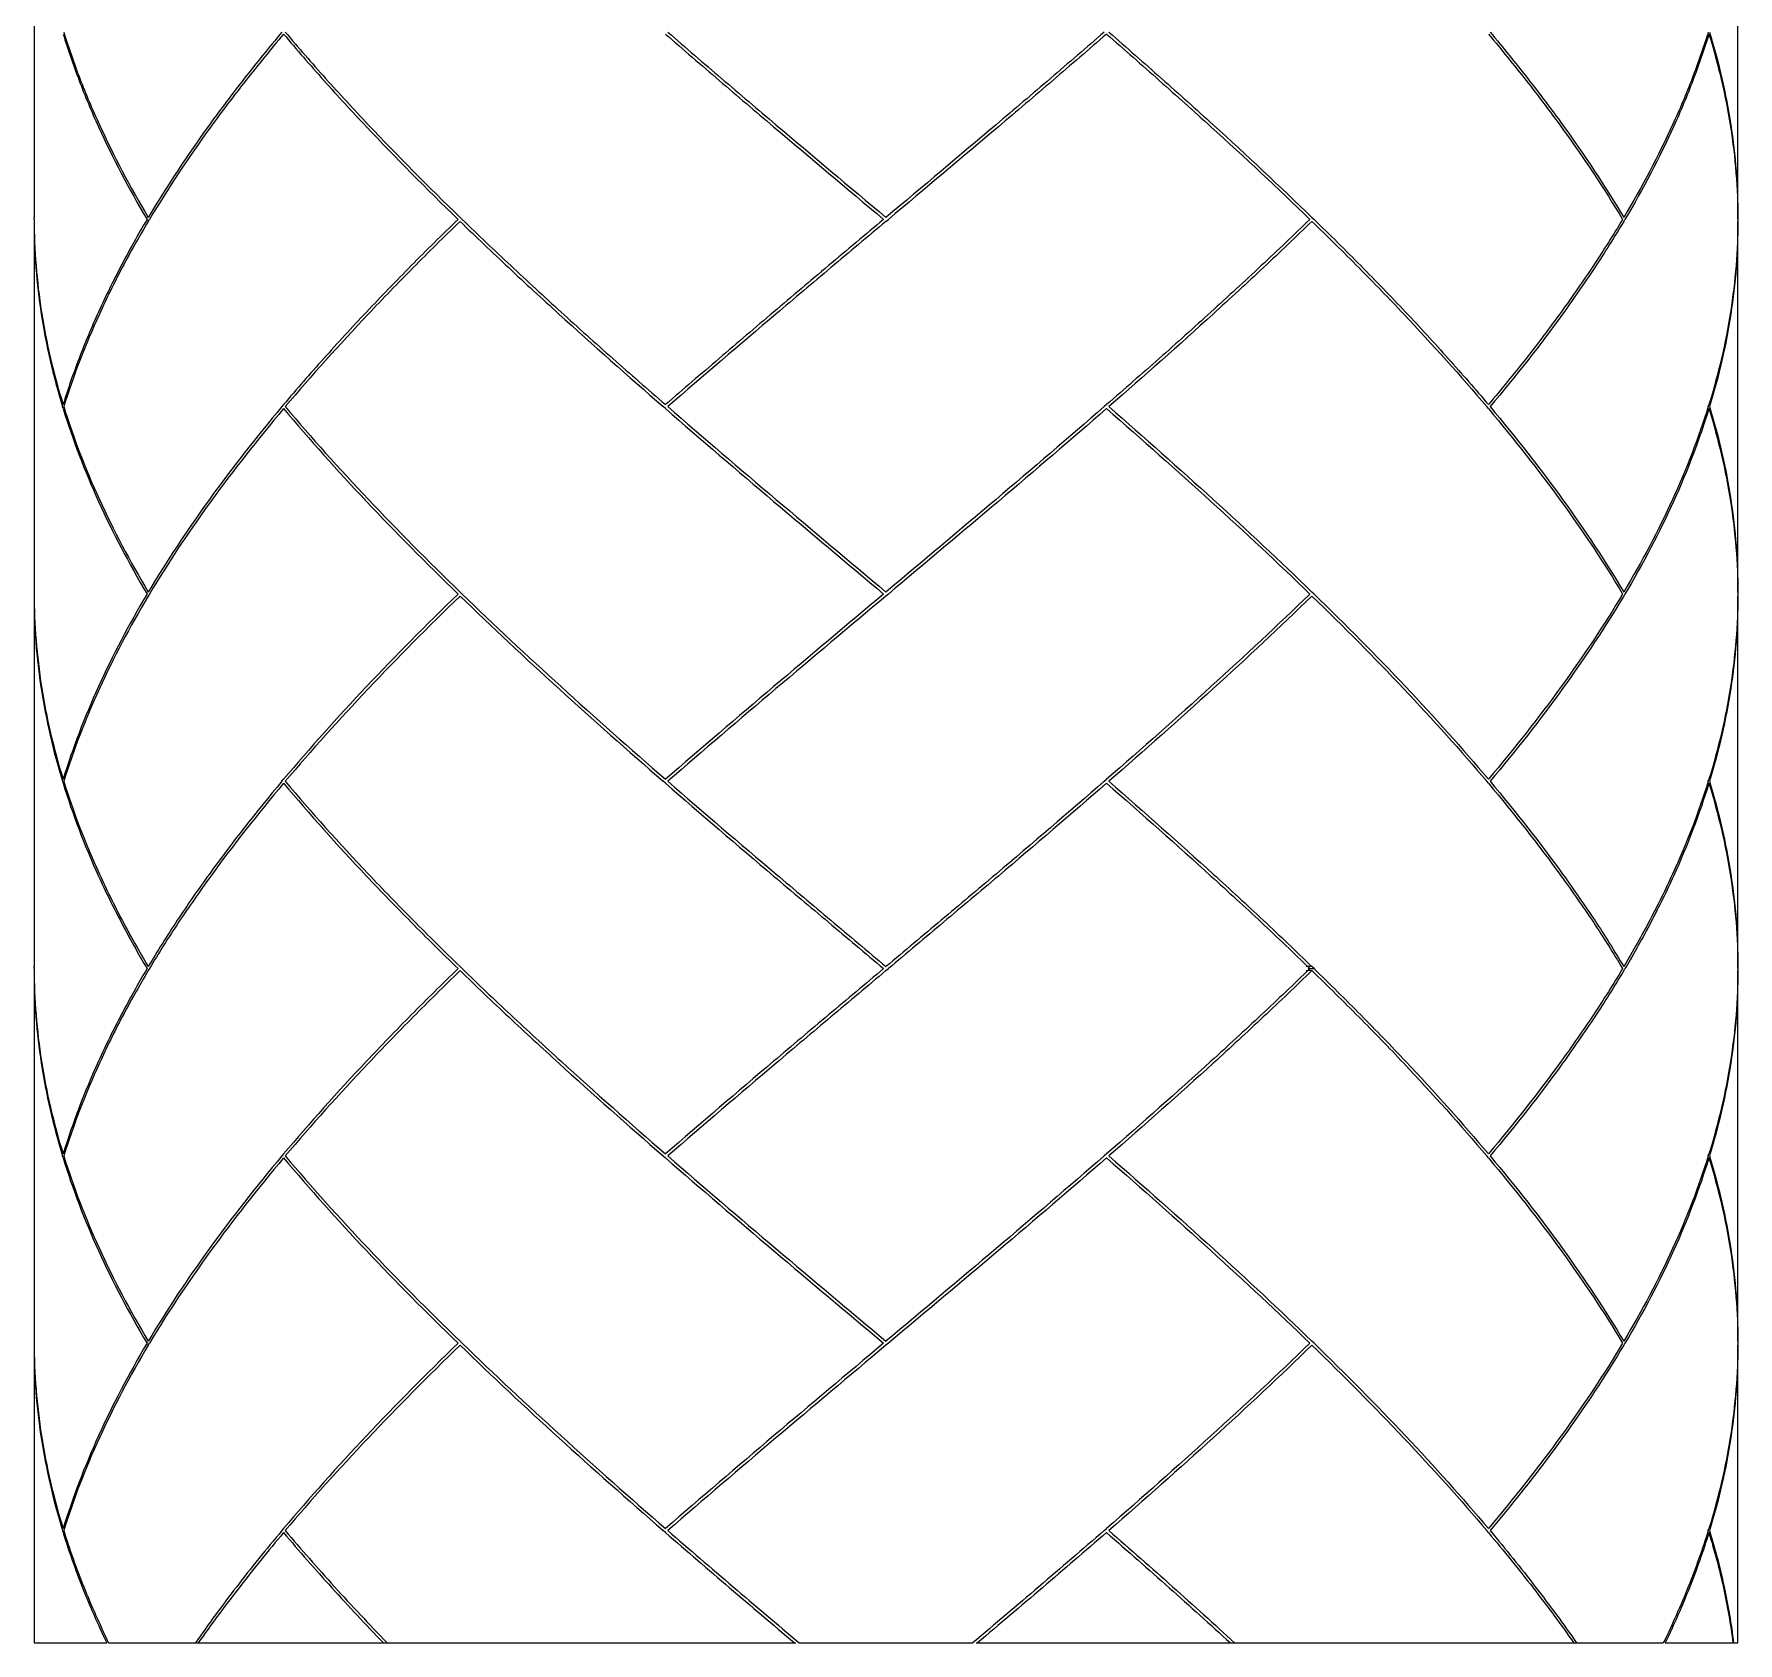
# Model space of a CAD drawing. Header units: millimetres. Extents: x 183.2 to 201.2, y 114.2 to 180.7.
# Drawn here: x 183.24 to 201.24, y 114.16 to 131.16 of the extents above; entities that cross this region are included whole.
import ezdxf

# ---------------------------------------------------------------- set-up
doc = ezdxf.new("R2010")
doc.units = ezdxf.units.MM

msp = doc.modelspace()

# ---------------------------------------------------------------- linework, layer by layer
at = {"color": 7, "linetype": 'Continuous', "lineweight": 15}
for p, q in [((183.235, 133.138), (183.235, 129.216)), ((201.235, 129.216), (201.235, 133.138)), ((183.235, 129.2), (183.235, 129.221)), ((183.235, 129.179), (183.235, 125.258)), ((184.441, 129.179), (184.454, 129.2)), ((187.757, 129.2), (187.735, 129.221)), ((192.235, 129.179), (192.26, 129.2)), ((196.735, 129.221), (196.757, 129.2)), ((200.029, 129.179), (200.042, 129.2)), ((201.235, 129.2), (201.235, 129.221)), ((201.235, 125.258), (201.235, 129.179)), ((183.542, 127.201), (183.535, 127.222)), ((185.871, 127.243), (185.854, 127.222)), ((189.906, 127.201), (189.882, 127.222)), ((194.565, 127.243), (194.54, 127.222)), ((198.599, 127.201), (198.582, 127.222)), ((200.922, 127.222), (200.929, 127.243)), ((183.235, 125.263), (183.235, 125.242)), ((183.235, 125.221), (183.235, 121.3)), ((184.454, 125.242), (184.441, 125.221)), ((187.735, 125.263), (187.757, 125.242)), ((192.26, 125.242), (192.235, 125.221)), ((196.757, 125.242), (196.735, 125.263)), ((200.042, 125.242), (200.029, 125.221)), ((201.235, 125.263), (201.235, 125.242)), ((201.235, 121.3), (201.235, 125.221)), ((183.535, 123.263), (183.542, 123.242)), ((185.854, 123.263), (185.871, 123.284)), ((189.906, 123.242), (189.882, 123.263)), ((194.54, 123.263), (194.565, 123.284)), ((198.599, 123.242), (198.582, 123.263)), ((200.922, 123.263), (200.929, 123.284)), ((183.235, 121.284), (183.235, 121.305)), ((183.235, 121.263), (183.235, 117.342)), ((184.454, 121.284), (184.441, 121.263)), ((187.757, 121.284), (187.735, 121.305)), ((192.235, 121.263), (192.26, 121.284)), ((196.735, 121.305), (196.673, 121.305)), ((196.735, 121.263), (196.673, 121.262)), ((196.694, 121.284), (196.757, 121.284)), ((196.694, 121.284), (196.715, 121.263)), ((196.757, 121.284), (196.735, 121.305)), ((200.029, 121.263), (200.042, 121.284)), ((201.235, 121.284), (201.235, 121.305)), ((201.235, 117.342), (201.235, 121.263)), ((183.542, 119.283), (183.535, 119.304)), ((185.871, 119.325), (185.854, 119.304)), ((189.882, 119.304), (189.906, 119.283)), ((194.565, 119.325), (194.54, 119.304)), ((198.599, 119.283), (198.582, 119.304)), ((200.922, 119.304), (200.929, 119.325)), ((183.235, 117.347), (183.235, 117.326)), ((183.235, 117.305), (183.235, 114.159)), ((184.441, 117.305), (184.454, 117.326)), ((187.735, 117.347), (187.757, 117.326)), ((192.26, 117.326), (192.235, 117.305)), ((196.757, 117.326), (196.735, 117.347)), ((200.042, 117.326), (200.029, 117.305)), ((201.235, 117.347), (201.235, 117.326)), ((201.235, 114.159), (201.235, 117.305)), ((183.535, 115.346), (183.542, 115.325)), ((185.871, 115.367), (185.854, 115.346)), ((189.906, 115.325), (189.882, 115.346)), ((194.54, 115.346), (194.565, 115.367)), ((198.599, 115.325), (198.582, 115.346)), ((200.922, 115.346), (200.929, 115.367)), ((183.235, 114.159), (183.282, 114.159)), ((183.287, 114.159), (183.282, 114.159)), ((183.287, 114.159), (184.003, 114.159)), ((184.023, 114.159), (184.94, 114.159)), ((184.94, 114.159), (184.969, 114.159)), ((184.969, 114.159), (186.925, 114.159)), ((186.925, 114.159), (186.965, 114.159)), ((186.965, 114.159), (188.552, 114.159)), ((188.552, 114.159), (188.598, 114.159)), ((188.598, 114.159), (191.269, 114.159)), ((191.269, 114.159), (191.282, 114.159)), ((191.319, 114.159), (193.151, 114.159)), ((193.188, 114.159), (193.201, 114.159)), ((193.201, 114.159), (195.873, 114.159)), ((195.868, 114.159), (195.918, 114.159)), ((195.918, 114.159), (197.505, 114.159)), ((197.505, 114.159), (197.546, 114.159)), ((197.546, 114.159), (199.502, 114.159)), ((199.502, 114.159), (199.531, 114.159)), ((199.531, 114.159), (200.447, 114.159)), ((200.467, 114.159), (201.183, 114.159)), ((201.189, 114.159), (201.235, 114.159))]:
    msp.add_line(p, q, dxfattribs=at)
for points, knots in [([(183.542, 131.159), (183.592, 130.995), (183.649, 130.832), (183.773, 130.505), (183.841, 130.343), (184.064, 129.854), (184.235, 129.526), (184.429, 129.2)], [0, 0, 0, 0, 0.25, 0.25, 0.5, 0.5, 1, 1, 1, 1]), ([(183.548, 131.18), (183.599, 131.016), (183.656, 130.853), (183.782, 130.526), (183.85, 130.364), (184.074, 129.875), (184.247, 129.547), (184.441, 129.221)], [0, 0, 0, 0, 0.25, 0.25, 0.5, 0.5, 1, 1, 1, 1]), ([(185.854, 131.18), (185.717, 131.016), (185.584, 130.853), (185.328, 130.526), (185.206, 130.364), (184.852, 129.875), (184.635, 129.547), (184.441, 129.221)], [0, 0, 0, 0, 0.25, 0.25, 0.5, 0.5, 1, 1, 1, 1]), ([(185.871, 131.159), (185.734, 130.995), (185.601, 130.832), (185.344, 130.505), (185.221, 130.343), (184.866, 129.854), (184.649, 129.526), (184.454, 129.2)], [0, 0, 0, 0, 0.25, 0.25, 0.5, 0.5, 1, 1, 1, 1]), ([(185.871, 131.159), (186.009, 130.995), (186.151, 130.832), (186.443, 130.505), (186.592, 130.343), (187.054, 129.854), (187.378, 129.526), (187.714, 129.2)], [0, 0, 0, 0, 0.25, 0.25, 0.5, 0.5, 1, 1, 1, 1]), ([(185.889, 131.18), (186.027, 131.016), (186.169, 130.853), (186.462, 130.526), (186.612, 130.364), (187.074, 129.875), (187.399, 129.547), (187.735, 129.221)], [0, 0, 0, 0, 0.25, 0.25, 0.5, 0.5, 1, 1, 1, 1]), ([(189.906, 131.159), (190.094, 130.995), (190.283, 130.832), (190.664, 130.505), (190.855, 130.343), (191.433, 129.854), (191.822, 129.526), (192.21, 129.2)], [0, 0, 0, 0, 0.25, 0.25, 0.5, 0.5, 1, 1, 1, 1]), ([(189.93, 131.18), (190.118, 131.016), (190.307, 130.853), (190.689, 130.526), (190.88, 130.364), (191.458, 129.875), (191.847, 129.547), (192.235, 129.221)], [0, 0, 0, 0, 0.25, 0.25, 0.5, 0.5, 1, 1, 1, 1]), ([(194.54, 131.18), (194.353, 131.016), (194.163, 130.853), (193.782, 130.526), (193.59, 130.364), (193.013, 129.875), (192.624, 129.547), (192.235, 129.221)], [0, 0, 0, 0, 0.25, 0.25, 0.5, 0.5, 1, 1, 1, 1]), ([(194.565, 131.159), (194.377, 130.995), (194.187, 130.832), (193.806, 130.505), (193.615, 130.343), (193.038, 129.854), (192.649, 129.526), (192.26, 129.2)], [0, 0, 0, 0, 0.25, 0.25, 0.5, 0.5, 1, 1, 1, 1]), ([(194.565, 131.159), (194.752, 130.995), (194.939, 130.832), (195.306, 130.505), (195.488, 130.343), (196.027, 129.854), (196.377, 129.526), (196.714, 129.2)], [0, 0, 0, 0, 0.25, 0.25, 0.5, 0.5, 1, 1, 1, 1]), ([(194.589, 131.18), (194.776, 131.016), (194.962, 130.853), (195.33, 130.526), (195.511, 130.364), (196.049, 129.875), (196.399, 129.547), (196.735, 129.221)], [0, 0, 0, 0, 0.25, 0.25, 0.5, 0.5, 1, 1, 1, 1]), ([(198.599, 131.159), (198.737, 130.995), (198.87, 130.832), (199.126, 130.505), (199.249, 130.343), (199.604, 129.854), (199.822, 129.526), (200.017, 129.2)], [0, 0, 0, 0, 0.25, 0.25, 0.5, 0.5, 1, 1, 1, 1]), ([(198.617, 131.18), (198.754, 131.016), (198.887, 130.853), (199.142, 130.526), (199.265, 130.364), (199.619, 129.875), (199.835, 129.547), (200.029, 129.221)], [0, 0, 0, 0, 0.25, 0.25, 0.5, 0.5, 1, 1, 1, 1]), ([(200.922, 131.18), (200.871, 131.016), (200.814, 130.853), (200.689, 130.526), (200.62, 130.364), (200.396, 129.875), (200.224, 129.547), (200.029, 129.221)], [0, 0, 0, 0, 0.25, 0.25, 0.5, 0.5, 1, 1, 1, 1]), ([(200.929, 131.159), (200.878, 130.995), (200.822, 130.832), (200.697, 130.505), (200.629, 130.343), (200.407, 129.854), (200.235, 129.526), (200.042, 129.2)], [0, 0, 0, 0, 0.25, 0.25, 0.5, 0.5, 1, 1, 1, 1]), ([(200.929, 131.159), (200.979, 130.995), (201.023, 130.832), (201.099, 130.505), (201.131, 130.343), (201.208, 129.854), (201.234, 129.526), (201.235, 129.2)], [0, 0, 0, 0, 0.25, 0.25, 0.5, 0.5, 1, 1, 1, 1]), ([(200.935, 131.18), (200.985, 131.016), (201.029, 130.853), (201.103, 130.526), (201.135, 130.364), (201.21, 129.875), (201.235, 129.547), (201.235, 129.221)], [0, 0, 0, 0, 0.25, 0.25, 0.5, 0.5, 1, 1, 1, 1]), ([(183.235, 129.2), (183.236, 129.037), (183.243, 128.875), (183.269, 128.548), (183.288, 128.385), (183.34, 128.058), (183.371, 127.894), (183.447, 127.568), (183.492, 127.406), (183.542, 127.243)], [0, 0, 0, 0, 0.25, 0.25, 0.5, 0.5, 0.75, 0.75, 1, 1, 1, 1]), ([(183.235, 129.179), (183.235, 129.016), (183.242, 128.854), (183.267, 128.527), (183.286, 128.364), (183.361, 127.873), (183.436, 127.548), (183.535, 127.222)], [0, 0, 0, 0, 0.25, 0.25, 0.5, 0.5, 1, 1, 1, 1]), ([(184.429, 129.2), (184.332, 129.037), (184.241, 128.875), (184.07, 128.548), (183.99, 128.385), (183.841, 128.058), (183.773, 127.894), (183.648, 127.568), (183.592, 127.406), (183.542, 127.243)], [0, 0, 0, 0, 0.25, 0.25, 0.5, 0.5, 0.75, 0.75, 1, 1, 1, 1]), ([(184.441, 129.179), (184.344, 129.016), (184.252, 128.854), (184.08, 128.527), (184, 128.364), (183.776, 127.873), (183.65, 127.548), (183.548, 127.222)], [0, 0, 0, 0, 0.25, 0.25, 0.5, 0.5, 1, 1, 1, 1]), ([(187.714, 129.2), (187.546, 129.037), (187.381, 128.875), (187.059, 128.548), (186.901, 128.385), (186.592, 128.058), (186.442, 127.894), (186.15, 127.568), (186.009, 127.406), (185.871, 127.243)], [0, 0, 0, 0, 0.25, 0.25, 0.5, 0.5, 0.75, 0.75, 1, 1, 1, 1]), ([(187.735, 129.179), (187.567, 129.016), (187.402, 128.854), (187.079, 128.527), (186.921, 128.364), (186.457, 127.873), (186.165, 127.548), (185.889, 127.222)], [0, 0, 0, 0, 0.25, 0.25, 0.5, 0.5, 1, 1, 1, 1]), ([(187.735, 129.179), (187.903, 129.016), (188.075, 128.854), (188.423, 128.527), (188.6, 128.364), (189.139, 127.873), (189.507, 127.548), (189.882, 127.222)], [0, 0, 0, 0, 0.25, 0.25, 0.5, 0.5, 1, 1, 1, 1]), ([(187.757, 129.2), (187.925, 129.037), (188.097, 128.875), (188.446, 128.548), (188.623, 128.385), (188.982, 128.058), (189.165, 127.894), (189.532, 127.568), (189.718, 127.406), (189.906, 127.243)], [0, 0, 0, 0, 0.25, 0.25, 0.5, 0.5, 0.75, 0.75, 1, 1, 1, 1]), ([(192.21, 129.2), (192.016, 129.037), (191.822, 128.875), (191.434, 128.548), (191.241, 128.385), (190.855, 128.058), (190.663, 127.894), (190.283, 127.568), (190.094, 127.406), (189.906, 127.243)], [0, 0, 0, 0, 0.25, 0.25, 0.5, 0.5, 0.75, 0.75, 1, 1, 1, 1]), ([(192.235, 129.179), (192.041, 129.016), (191.847, 128.854), (191.459, 128.527), (191.266, 128.364), (190.687, 127.873), (190.306, 127.548), (189.93, 127.222)], [0, 0, 0, 0, 0.25, 0.25, 0.5, 0.5, 1, 1, 1, 1]), ([(196.714, 129.2), (196.545, 129.037), (196.374, 128.875), (196.025, 128.548), (195.848, 128.385), (195.488, 128.058), (195.306, 127.894), (194.938, 127.568), (194.752, 127.406), (194.565, 127.243)], [0, 0, 0, 0, 0.25, 0.25, 0.5, 0.5, 0.75, 0.75, 1, 1, 1, 1]), ([(196.735, 129.179), (196.567, 129.016), (196.396, 128.854), (196.048, 128.527), (195.87, 128.364), (195.332, 127.873), (194.964, 127.548), (194.589, 127.222)], [0, 0, 0, 0, 0.25, 0.25, 0.5, 0.5, 1, 1, 1, 1]), ([(196.735, 129.179), (196.903, 129.016), (197.068, 128.854), (197.392, 128.527), (197.55, 128.364), (198.013, 127.873), (198.306, 127.548), (198.582, 127.222)], [0, 0, 0, 0, 0.25, 0.25, 0.5, 0.5, 1, 1, 1, 1]), ([(196.757, 129.2), (196.925, 129.037), (197.089, 128.875), (197.412, 128.548), (197.57, 128.385), (197.878, 128.058), (198.028, 127.894), (198.32, 127.568), (198.462, 127.406), (198.599, 127.243)], [0, 0, 0, 0, 0.25, 0.25, 0.5, 0.5, 0.75, 0.75, 1, 1, 1, 1]), ([(200.017, 129.2), (199.919, 129.037), (199.816, 128.875), (199.6, 128.548), (199.486, 128.385), (199.249, 128.058), (199.126, 127.894), (198.869, 127.568), (198.737, 127.406), (198.599, 127.243)], [0, 0, 0, 0, 0.25, 0.25, 0.5, 0.5, 0.75, 0.75, 1, 1, 1, 1]), ([(200.029, 129.179), (199.932, 129.016), (199.83, 128.854), (199.614, 128.527), (199.501, 128.364), (199.147, 127.873), (198.891, 127.548), (198.617, 127.222)], [0, 0, 0, 0, 0.25, 0.25, 0.5, 0.5, 1, 1, 1, 1]), ([(201.235, 129.2), (201.235, 129.037), (201.228, 128.875), (201.202, 128.548), (201.182, 128.385), (201.131, 128.058), (201.099, 127.894), (201.023, 127.568), (200.979, 127.406), (200.929, 127.243)], [0, 0, 0, 0, 0.25, 0.25, 0.5, 0.5, 0.75, 0.75, 1, 1, 1, 1]), ([(201.235, 129.179), (201.235, 129.016), (201.229, 128.854), (201.204, 128.527), (201.185, 128.364), (201.11, 127.873), (201.035, 127.548), (200.935, 127.222)], [0, 0, 0, 0, 0.25, 0.25, 0.5, 0.5, 1, 1, 1, 1]), ([(183.542, 127.201), (183.642, 126.874), (183.768, 126.546), (184.064, 125.896), (184.235, 125.568), (184.429, 125.242)], [0, 0, 0, 0, 0.5, 0.5, 1, 1, 1, 1]), ([(183.548, 127.222), (183.65, 126.895), (183.776, 126.567), (184.074, 125.916), (184.247, 125.59), (184.441, 125.263)], [0, 0, 0, 0, 0.5, 0.5, 1, 1, 1, 1]), ([(185.854, 127.222), (185.58, 126.895), (185.323, 126.567), (184.852, 125.916), (184.635, 125.59), (184.441, 125.263)], [0, 0, 0, 0, 0.5, 0.5, 1, 1, 1, 1]), ([(185.871, 127.201), (185.597, 126.874), (185.339, 126.546), (184.866, 125.896), (184.649, 125.568), (184.454, 125.242)], [0, 0, 0, 0, 0.5, 0.5, 1, 1, 1, 1]), ([(185.871, 127.201), (186.146, 126.874), (186.439, 126.546), (187.054, 125.896), (187.378, 125.568), (187.714, 125.242)], [0, 0, 0, 0, 0.5, 0.5, 1, 1, 1, 1]), ([(185.889, 127.222), (186.164, 126.895), (186.458, 126.567), (187.075, 125.916), (187.399, 125.59), (187.735, 125.263)], [0, 0, 0, 0, 0.5, 0.5, 1, 1, 1, 1]), ([(189.906, 127.201), (190.281, 126.874), (190.664, 126.546), (191.433, 125.896), (191.822, 125.568), (192.21, 125.242)], [0, 0, 0, 0, 0.5, 0.5, 1, 1, 1, 1]), ([(189.93, 127.222), (190.306, 126.895), (190.688, 126.567), (191.458, 125.916), (191.847, 125.59), (192.235, 125.263)], [0, 0, 0, 0, 0.5, 0.5, 1, 1, 1, 1]), ([(194.54, 127.222), (194.165, 126.895), (193.782, 126.567), (193.013, 125.916), (192.624, 125.59), (192.235, 125.263)], [0, 0, 0, 0, 0.5, 0.5, 1, 1, 1, 1]), ([(194.565, 127.201), (194.189, 126.874), (193.807, 126.546), (193.038, 125.896), (192.649, 125.568), (192.26, 125.242)], [0, 0, 0, 0, 0.5, 0.5, 1, 1, 1, 1]), ([(194.565, 127.201), (194.94, 126.874), (195.309, 126.546), (196.027, 125.896), (196.376, 125.568), (196.714, 125.242)], [0, 0, 0, 0, 0.5, 0.5, 1, 1, 1, 1]), ([(194.589, 127.222), (194.964, 126.895), (195.333, 126.567), (196.049, 125.916), (196.399, 125.59), (196.735, 125.263)], [0, 0, 0, 0, 0.5, 0.5, 1, 1, 1, 1]), ([(198.599, 127.201), (198.874, 126.874), (199.131, 126.546), (199.605, 125.896), (199.822, 125.568), (200.017, 125.242)], [0, 0, 0, 0, 0.5, 0.5, 1, 1, 1, 1]), ([(198.617, 127.222), (198.891, 126.895), (199.147, 126.567), (199.619, 125.916), (199.835, 125.59), (200.029, 125.263)], [0, 0, 0, 0, 0.5, 0.5, 1, 1, 1, 1]), ([(200.922, 127.222), (200.82, 126.895), (200.694, 126.567), (200.396, 125.916), (200.224, 125.59), (200.029, 125.263)], [0, 0, 0, 0, 0.5, 0.5, 1, 1, 1, 1]), ([(200.929, 127.201), (200.828, 126.874), (200.703, 126.546), (200.407, 125.896), (200.235, 125.568), (200.042, 125.242)], [0, 0, 0, 0, 0.5, 0.5, 1, 1, 1, 1]), ([(200.929, 127.201), (201.029, 126.874), (201.105, 126.546), (201.208, 125.896), (201.234, 125.568), (201.235, 125.242)], [0, 0, 0, 0, 0.5, 0.5, 1, 1, 1, 1]), ([(200.935, 127.222), (201.035, 126.895), (201.11, 126.567), (201.21, 125.916), (201.235, 125.59), (201.235, 125.263)], [0, 0, 0, 0, 0.5, 0.5, 1, 1, 1, 1]), ([(183.235, 125.242), (183.236, 124.915), (183.263, 124.59), (183.365, 123.936), (183.441, 123.61), (183.542, 123.284)], [0, 0, 0, 0, 0.5, 0.5, 1, 1, 1, 1]), ([(183.235, 125.221), (183.235, 124.894), (183.26, 124.569), (183.361, 123.915), (183.436, 123.589), (183.535, 123.263)], [0, 0, 0, 0, 0.5, 0.5, 1, 1, 1, 1]), ([(184.429, 125.242), (184.235, 124.915), (184.064, 124.59), (183.767, 123.936), (183.642, 123.61), (183.542, 123.284)], [0, 0, 0, 0, 0.5, 0.5, 1, 1, 1, 1]), ([(184.441, 125.221), (184.247, 124.894), (184.074, 124.569), (183.776, 123.915), (183.65, 123.589), (183.548, 123.263)], [0, 0, 0, 0, 0.5, 0.5, 1, 1, 1, 1]), ([(187.714, 125.242), (187.377, 124.915), (187.055, 124.59), (186.438, 123.936), (186.146, 123.61), (185.871, 123.284)], [0, 0, 0, 0, 0.5, 0.5, 1, 1, 1, 1]), ([(187.735, 125.221), (187.399, 124.894), (187.075, 124.569), (186.458, 123.915), (186.164, 123.589), (185.889, 123.263)], [0, 0, 0, 0, 0.5, 0.5, 1, 1, 1, 1]), ([(187.735, 125.221), (188.072, 124.894), (188.42, 124.569), (189.138, 123.915), (189.507, 123.589), (189.882, 123.263)], [0, 0, 0, 0, 0.5, 0.5, 1, 1, 1, 1]), ([(187.757, 125.242), (188.094, 124.915), (188.443, 124.59), (189.162, 123.936), (189.531, 123.61), (189.906, 123.284)], [0, 0, 0, 0, 0.5, 0.5, 1, 1, 1, 1]), ([(192.21, 125.242), (191.821, 124.915), (191.434, 124.59), (190.663, 123.936), (190.281, 123.61), (189.906, 123.284)], [0, 0, 0, 0, 0.5, 0.5, 1, 1, 1, 1]), ([(192.235, 125.221), (191.846, 124.894), (191.459, 124.569), (190.687, 123.915), (190.305, 123.589), (189.93, 123.263)], [0, 0, 0, 0, 0.5, 0.5, 1, 1, 1, 1]), ([(196.714, 125.242), (196.376, 124.915), (196.027, 124.59), (195.309, 123.936), (194.94, 123.61), (194.565, 123.284)], [0, 0, 0, 0, 0.5, 0.5, 1, 1, 1, 1]), ([(196.735, 125.221), (196.399, 124.894), (196.05, 124.569), (195.332, 123.915), (194.964, 123.589), (194.589, 123.263)], [0, 0, 0, 0, 0.5, 0.5, 1, 1, 1, 1]), ([(196.735, 125.221), (197.072, 124.894), (197.395, 124.569), (198.013, 123.915), (198.306, 123.589), (198.582, 123.263)], [0, 0, 0, 0, 0.5, 0.5, 1, 1, 1, 1]), ([(196.757, 125.242), (197.093, 124.915), (197.416, 124.59), (198.032, 123.936), (198.325, 123.61), (198.599, 123.284)], [0, 0, 0, 0, 0.5, 0.5, 1, 1, 1, 1]), ([(200.017, 125.242), (199.822, 124.915), (199.605, 124.59), (199.131, 123.936), (198.874, 123.61), (198.599, 123.284)], [0, 0, 0, 0, 0.5, 0.5, 1, 1, 1, 1]), ([(200.029, 125.221), (199.835, 124.894), (199.619, 124.569), (199.147, 123.915), (198.891, 123.589), (198.617, 123.263)], [0, 0, 0, 0, 0.5, 0.5, 1, 1, 1, 1]), ([(201.235, 125.242), (201.234, 124.915), (201.208, 124.59), (201.105, 123.936), (201.029, 123.61), (200.929, 123.284)], [0, 0, 0, 0, 0.5, 0.5, 1, 1, 1, 1]), ([(201.235, 125.221), (201.235, 124.894), (201.21, 124.569), (201.11, 123.915), (201.034, 123.589), (200.935, 123.263)], [0, 0, 0, 0, 0.5, 0.5, 1, 1, 1, 1]), ([(183.542, 123.242), (183.642, 122.916), (183.767, 122.588), (183.99, 122.099), (184.07, 121.937), (184.241, 121.611), (184.332, 121.447), (184.429, 121.284)], [0, 0, 0, 0, 0.5, 0.5, 0.75, 0.75, 1, 1, 1, 1]), ([(183.548, 123.263), (183.65, 122.937), (183.776, 122.609), (184, 122.12), (184.08, 121.958), (184.252, 121.632), (184.344, 121.468), (184.441, 121.305)], [0, 0, 0, 0, 0.5, 0.5, 0.75, 0.75, 1, 1, 1, 1]), ([(185.854, 123.263), (185.58, 122.937), (185.323, 122.609), (184.969, 122.12), (184.856, 121.958), (184.641, 121.632), (184.538, 121.468), (184.441, 121.305)], [0, 0, 0, 0, 0.5, 0.5, 0.75, 0.75, 1, 1, 1, 1]), ([(185.871, 123.242), (185.597, 122.916), (185.339, 122.588), (184.984, 122.099), (184.871, 121.937), (184.654, 121.611), (184.551, 121.447), (184.454, 121.284)], [0, 0, 0, 0, 0.5, 0.5, 0.75, 0.75, 1, 1, 1, 1]), ([(185.871, 123.242), (186.146, 122.916), (186.439, 122.588), (186.901, 122.099), (187.058, 121.937), (187.381, 121.611), (187.546, 121.447), (187.714, 121.284)], [0, 0, 0, 0, 0.5, 0.5, 0.75, 0.75, 1, 1, 1, 1]), ([(185.889, 123.263), (186.164, 122.937), (186.458, 122.609), (186.921, 122.12), (187.079, 121.958), (187.402, 121.632), (187.567, 121.468), (187.735, 121.305)], [0, 0, 0, 0, 0.5, 0.5, 0.75, 0.75, 1, 1, 1, 1]), ([(189.906, 123.242), (190.281, 122.916), (190.663, 122.588), (191.241, 122.099), (191.434, 121.937), (191.821, 121.611), (192.016, 121.447), (192.21, 121.284)], [0, 0, 0, 0, 0.5, 0.5, 0.75, 0.75, 1, 1, 1, 1]), ([(189.93, 123.263), (190.305, 122.937), (190.688, 122.609), (191.266, 122.12), (191.459, 121.958), (191.846, 121.632), (192.041, 121.468), (192.235, 121.305)], [0, 0, 0, 0, 0.5, 0.5, 0.75, 0.75, 1, 1, 1, 1]), ([(194.54, 123.263), (194.165, 122.937), (193.783, 122.609), (193.205, 122.12), (193.012, 121.958), (192.624, 121.632), (192.43, 121.468), (192.235, 121.305)], [0, 0, 0, 0, 0.5, 0.5, 0.75, 0.75, 1, 1, 1, 1]), ([(194.565, 123.242), (194.19, 122.916), (193.807, 122.588), (193.23, 122.099), (193.036, 121.937), (192.649, 121.611), (192.455, 121.447), (192.26, 121.284)], [0, 0, 0, 0, 0.5, 0.5, 0.75, 0.75, 1, 1, 1, 1]), ([(194.565, 123.242), (194.94, 122.916), (195.309, 122.588), (195.848, 122.099), (196.025, 121.937), (196.373, 121.611), (196.545, 121.447), (196.714, 121.284)], [0, 0, 0, 0, 0.5, 0.5, 0.75, 0.75, 1, 1, 1, 1]), ([(194.589, 123.263), (194.963, 122.937), (195.333, 122.609), (195.871, 122.12), (196.047, 121.958), (196.395, 121.632), (196.567, 121.468), (196.735, 121.305)], [0, 0, 0, 0, 0.5, 0.5, 0.75, 0.75, 1, 1, 1, 1]), ([(198.599, 123.242), (198.874, 122.916), (199.131, 122.588), (199.486, 122.099), (199.6, 121.937), (199.816, 121.611), (199.919, 121.447), (200.017, 121.284)], [0, 0, 0, 0, 0.5, 0.5, 0.75, 0.75, 1, 1, 1, 1]), ([(198.617, 123.263), (198.891, 122.937), (199.147, 122.609), (199.501, 122.12), (199.614, 121.958), (199.83, 121.632), (199.932, 121.468), (200.029, 121.305)], [0, 0, 0, 0, 0.5, 0.5, 0.75, 0.75, 1, 1, 1, 1]), ([(200.922, 123.263), (200.821, 122.937), (200.694, 122.609), (200.471, 122.12), (200.39, 121.958), (200.218, 121.632), (200.127, 121.468), (200.029, 121.305)], [0, 0, 0, 0, 0.5, 0.5, 0.75, 0.75, 1, 1, 1, 1]), ([(200.929, 123.242), (200.828, 122.916), (200.703, 122.588), (200.481, 122.099), (200.401, 121.937), (200.23, 121.611), (200.139, 121.447), (200.042, 121.284)], [0, 0, 0, 0, 0.5, 0.5, 0.75, 0.75, 1, 1, 1, 1]), ([(200.929, 123.242), (201.029, 122.916), (201.105, 122.588), (201.182, 122.099), (201.202, 121.937), (201.228, 121.611), (201.235, 121.447), (201.235, 121.284)], [0, 0, 0, 0, 0.5, 0.5, 0.75, 0.75, 1, 1, 1, 1]), ([(200.935, 123.263), (201.034, 122.937), (201.11, 122.609), (201.185, 122.12), (201.204, 121.958), (201.229, 121.632), (201.235, 121.468), (201.235, 121.305)], [0, 0, 0, 0, 0.5, 0.5, 0.75, 0.75, 1, 1, 1, 1]), ([(183.235, 121.284), (183.236, 121.12), (183.243, 120.957), (183.269, 120.631), (183.288, 120.468), (183.365, 119.979), (183.441, 119.651), (183.542, 119.325)], [0, 0, 0, 0, 0.25, 0.25, 0.5, 0.5, 1, 1, 1, 1]), ([(183.235, 121.263), (183.235, 121.099), (183.242, 120.936), (183.267, 120.61), (183.286, 120.447), (183.361, 119.958), (183.436, 119.63), (183.535, 119.304)], [0, 0, 0, 0, 0.25, 0.25, 0.5, 0.5, 1, 1, 1, 1]), ([(184.429, 121.284), (184.332, 121.12), (184.241, 120.957), (184.07, 120.631), (183.99, 120.468), (183.767, 119.979), (183.642, 119.651), (183.542, 119.325)], [0, 0, 0, 0, 0.25, 0.25, 0.5, 0.5, 1, 1, 1, 1]), ([(184.441, 121.263), (184.344, 121.099), (184.252, 120.936), (184.08, 120.61), (184, 120.447), (183.776, 119.958), (183.65, 119.63), (183.548, 119.304)], [0, 0, 0, 0, 0.25, 0.25, 0.5, 0.5, 1, 1, 1, 1]), ([(187.714, 121.284), (187.546, 121.12), (187.381, 120.957), (187.058, 120.631), (186.901, 120.468), (186.439, 119.979), (186.146, 119.651), (185.871, 119.325)], [0, 0, 0, 0, 0.25, 0.25, 0.5, 0.5, 1, 1, 1, 1]), ([(187.735, 121.263), (187.567, 121.099), (187.402, 120.936), (187.079, 120.61), (186.921, 120.447), (186.458, 119.958), (186.164, 119.63), (185.889, 119.304)], [0, 0, 0, 0, 0.25, 0.25, 0.5, 0.5, 1, 1, 1, 1]), ([(187.735, 121.263), (187.904, 121.099), (188.075, 120.936), (188.423, 120.61), (188.6, 120.447), (189.138, 119.958), (189.507, 119.63), (189.882, 119.304)], [0, 0, 0, 0, 0.25, 0.25, 0.5, 0.5, 1, 1, 1, 1]), ([(187.757, 121.284), (187.926, 121.12), (188.097, 120.957), (188.446, 120.631), (188.623, 120.468), (189.161, 119.979), (189.531, 119.651), (189.906, 119.325)], [0, 0, 0, 0, 0.25, 0.25, 0.5, 0.5, 1, 1, 1, 1]), ([(192.21, 121.284), (192.016, 121.12), (191.821, 120.957), (191.434, 120.631), (191.241, 120.468), (190.663, 119.979), (190.281, 119.651), (189.906, 119.325)], [0, 0, 0, 0, 0.25, 0.25, 0.5, 0.5, 1, 1, 1, 1]), ([(192.235, 121.263), (192.041, 121.099), (191.846, 120.936), (191.459, 120.61), (191.266, 120.447), (190.688, 119.958), (190.305, 119.63), (189.93, 119.304)], [0, 0, 0, 0, 0.25, 0.25, 0.5, 0.5, 1, 1, 1, 1]), ([(196.714, 121.284), (196.545, 121.12), (196.373, 120.957), (196.025, 120.631), (195.848, 120.468), (195.309, 119.979), (194.94, 119.651), (194.565, 119.325)], [0, 0, 0, 0, 0.25, 0.25, 0.5, 0.5, 1, 1, 1, 1]), ([(196.735, 121.263), (196.567, 121.099), (196.395, 120.936), (196.047, 120.61), (195.871, 120.447), (195.333, 119.958), (194.963, 119.63), (194.589, 119.304)], [0, 0, 0, 0, 0.25, 0.25, 0.5, 0.5, 1, 1, 1, 1]), ([(196.735, 121.263), (196.904, 121.099), (197.069, 120.936), (197.392, 120.61), (197.55, 120.447), (198.013, 119.958), (198.306, 119.63), (198.582, 119.304)], [0, 0, 0, 0, 0.25, 0.25, 0.5, 0.5, 1, 1, 1, 1]), ([(196.757, 121.284), (196.925, 121.12), (197.09, 120.957), (197.412, 120.631), (197.57, 120.468), (198.032, 119.979), (198.325, 119.651), (198.599, 119.325)], [0, 0, 0, 0, 0.25, 0.25, 0.5, 0.5, 1, 1, 1, 1]), ([(200.017, 121.284), (199.919, 121.12), (199.816, 120.957), (199.6, 120.631), (199.486, 120.468), (199.131, 119.979), (198.874, 119.651), (198.599, 119.325)], [0, 0, 0, 0, 0.25, 0.25, 0.5, 0.5, 1, 1, 1, 1]), ([(200.029, 121.263), (199.932, 121.099), (199.83, 120.936), (199.614, 120.61), (199.501, 120.447), (199.147, 119.958), (198.891, 119.63), (198.617, 119.304)], [0, 0, 0, 0, 0.25, 0.25, 0.5, 0.5, 1, 1, 1, 1]), ([(201.235, 121.284), (201.235, 121.12), (201.228, 120.957), (201.202, 120.631), (201.182, 120.468), (201.105, 119.979), (201.029, 119.651), (200.929, 119.325)], [0, 0, 0, 0, 0.25, 0.25, 0.5, 0.5, 1, 1, 1, 1]), ([(201.235, 121.263), (201.235, 121.099), (201.229, 120.936), (201.204, 120.61), (201.185, 120.447), (201.11, 119.958), (201.034, 119.63), (200.935, 119.304)], [0, 0, 0, 0, 0.25, 0.25, 0.5, 0.5, 1, 1, 1, 1]), ([(183.542, 119.283), (183.642, 118.958), (183.767, 118.631), (184.064, 117.977), (184.235, 117.652), (184.429, 117.326)], [0, 0, 0, 0, 0.5, 0.5, 1, 1, 1, 1]), ([(183.548, 119.304), (183.65, 118.979), (183.776, 118.652), (184.074, 117.998), (184.247, 117.673), (184.441, 117.347)], [0, 0, 0, 0, 0.5, 0.5, 1, 1, 1, 1]), ([(185.854, 119.304), (185.58, 118.979), (185.324, 118.652), (184.851, 117.998), (184.635, 117.673), (184.441, 117.347)], [0, 0, 0, 0, 0.5, 0.5, 1, 1, 1, 1]), ([(185.871, 119.283), (185.597, 118.958), (185.34, 118.631), (184.865, 117.977), (184.649, 117.652), (184.454, 117.326)], [0, 0, 0, 0, 0.5, 0.5, 1, 1, 1, 1]), ([(185.871, 119.283), (186.146, 118.958), (186.438, 118.631), (187.055, 117.977), (187.377, 117.652), (187.714, 117.326)], [0, 0, 0, 0, 0.5, 0.5, 1, 1, 1, 1]), ([(185.889, 119.304), (186.164, 118.979), (186.458, 118.652), (187.075, 117.998), (187.399, 117.673), (187.735, 117.347)], [0, 0, 0, 0, 0.5, 0.5, 1, 1, 1, 1]), ([(189.906, 119.283), (190.281, 118.958), (190.663, 118.631), (191.434, 117.977), (191.821, 117.652), (192.21, 117.326)], [0, 0, 0, 0, 0.5, 0.5, 1, 1, 1, 1]), ([(189.93, 119.304), (190.305, 118.979), (190.687, 118.652), (191.459, 117.998), (191.846, 117.673), (192.235, 117.347)], [0, 0, 0, 0, 0.5, 0.5, 1, 1, 1, 1]), ([(194.54, 119.304), (194.165, 118.979), (193.783, 118.652), (193.012, 117.998), (192.624, 117.673), (192.235, 117.347)], [0, 0, 0, 0, 0.5, 0.5, 1, 1, 1, 1]), ([(194.565, 119.283), (194.19, 118.958), (193.808, 118.631), (193.037, 117.977), (192.649, 117.652), (192.26, 117.326)], [0, 0, 0, 0, 0.5, 0.5, 1, 1, 1, 1]), ([(194.565, 119.283), (194.94, 118.958), (195.309, 118.631), (196.027, 117.977), (196.376, 117.652), (196.714, 117.326)], [0, 0, 0, 0, 0.5, 0.5, 1, 1, 1, 1]), ([(194.589, 119.304), (194.964, 118.979), (195.332, 118.652), (196.05, 117.998), (196.399, 117.673), (196.735, 117.347)], [0, 0, 0, 0, 0.5, 0.5, 1, 1, 1, 1]), ([(198.599, 119.283), (198.874, 118.958), (199.131, 118.631), (199.605, 117.977), (199.822, 117.652), (200.017, 117.326)], [0, 0, 0, 0, 0.5, 0.5, 1, 1, 1, 1]), ([(198.617, 119.304), (198.891, 118.979), (199.147, 118.652), (199.619, 117.998), (199.835, 117.673), (200.029, 117.347)], [0, 0, 0, 0, 0.5, 0.5, 1, 1, 1, 1]), ([(200.922, 119.304), (200.821, 118.979), (200.695, 118.652), (200.396, 117.998), (200.224, 117.673), (200.029, 117.347)], [0, 0, 0, 0, 0.5, 0.5, 1, 1, 1, 1]), ([(200.929, 119.283), (200.828, 118.958), (200.703, 118.631), (200.407, 117.977), (200.235, 117.652), (200.042, 117.326)], [0, 0, 0, 0, 0.5, 0.5, 1, 1, 1, 1]), ([(200.929, 119.283), (201.029, 118.958), (201.105, 118.631), (201.208, 117.977), (201.234, 117.652), (201.235, 117.326)], [0, 0, 0, 0, 0.5, 0.5, 1, 1, 1, 1]), ([(200.935, 119.304), (201.034, 118.979), (201.11, 118.652), (201.21, 117.998), (201.235, 117.673), (201.235, 117.347)], [0, 0, 0, 0, 0.5, 0.5, 1, 1, 1, 1]), ([(183.235, 117.326), (183.236, 116.999), (183.263, 116.672), (183.365, 116.021), (183.441, 115.693), (183.542, 115.367)], [0, 0, 0, 0, 0.5, 0.5, 1, 1, 1, 1]), ([(183.235, 117.305), (183.235, 116.978), (183.26, 116.651), (183.361, 116), (183.436, 115.672), (183.535, 115.346)], [0, 0, 0, 0, 0.5, 0.5, 1, 1, 1, 1]), ([(184.429, 117.326), (184.235, 116.999), (184.064, 116.672), (183.768, 116.021), (183.642, 115.693), (183.542, 115.367)], [0, 0, 0, 0, 0.5, 0.5, 1, 1, 1, 1]), ([(184.441, 117.305), (184.247, 116.978), (184.074, 116.651), (183.776, 116), (183.65, 115.672), (183.548, 115.346)], [0, 0, 0, 0, 0.5, 0.5, 1, 1, 1, 1]), ([(187.714, 117.326), (187.378, 116.999), (187.054, 116.672), (186.439, 116.021), (186.146, 115.693), (185.871, 115.367)], [0, 0, 0, 0, 0.5, 0.5, 1, 1, 1, 1]), ([(187.735, 117.305), (187.399, 116.978), (187.075, 116.651), (186.458, 116), (186.164, 115.672), (185.889, 115.346)], [0, 0, 0, 0, 0.5, 0.5, 1, 1, 1, 1]), ([(187.735, 117.305), (188.072, 116.978), (188.421, 116.651), (189.138, 116), (189.507, 115.672), (189.882, 115.346)], [0, 0, 0, 0, 0.5, 0.5, 1, 1, 1, 1]), ([(187.757, 117.326), (188.094, 116.999), (188.444, 116.672), (189.161, 116.021), (189.531, 115.693), (189.906, 115.367)], [0, 0, 0, 0, 0.5, 0.5, 1, 1, 1, 1]), ([(192.21, 117.326), (191.822, 116.999), (191.433, 116.672), (190.664, 116.021), (190.281, 115.693), (189.906, 115.367)], [0, 0, 0, 0, 0.5, 0.5, 1, 1, 1, 1]), ([(192.235, 117.305), (191.847, 116.978), (191.458, 116.651), (190.688, 116), (190.306, 115.672), (189.93, 115.346)], [0, 0, 0, 0, 0.5, 0.5, 1, 1, 1, 1]), ([(196.714, 117.326), (196.376, 116.999), (196.027, 116.672), (195.309, 116.021), (194.94, 115.693), (194.565, 115.367)], [0, 0, 0, 0, 0.5, 0.5, 1, 1, 1, 1]), ([(196.735, 117.305), (196.399, 116.978), (196.049, 116.651), (195.333, 116), (194.964, 115.672), (194.589, 115.346)], [0, 0, 0, 0, 0.5, 0.5, 1, 1, 1, 1]), ([(196.735, 117.305), (197.072, 116.978), (197.396, 116.651), (198.012, 116), (198.306, 115.672), (198.582, 115.346)], [0, 0, 0, 0, 0.5, 0.5, 1, 1, 1, 1]), ([(196.757, 117.326), (197.093, 116.999), (197.416, 116.672), (198.031, 116.021), (198.324, 115.693), (198.599, 115.367)], [0, 0, 0, 0, 0.5, 0.5, 1, 1, 1, 1]), ([(200.017, 117.326), (199.822, 116.999), (199.605, 116.672), (199.131, 116.021), (198.874, 115.693), (198.599, 115.367)], [0, 0, 0, 0, 0.5, 0.5, 1, 1, 1, 1]), ([(200.029, 117.305), (199.835, 116.978), (199.619, 116.651), (199.147, 116), (198.891, 115.672), (198.617, 115.346)], [0, 0, 0, 0, 0.5, 0.5, 1, 1, 1, 1]), ([(201.235, 117.326), (201.234, 116.999), (201.208, 116.672), (201.105, 116.021), (201.029, 115.693), (200.929, 115.367)], [0, 0, 0, 0, 0.5, 0.5, 1, 1, 1, 1]), ([(201.235, 117.305), (201.235, 116.978), (201.21, 116.651), (201.11, 116), (201.035, 115.672), (200.935, 115.346)], [0, 0, 0, 0, 0.5, 0.5, 1, 1, 1, 1]), ([(183.542, 115.325), (183.602, 115.13), (183.67, 114.937), (183.824, 114.548), (183.91, 114.353), (184.003, 114.159)], [0, 0, 0, 0, 0.5, 0.5, 1, 1, 1, 1]), ([(183.548, 115.346), (183.61, 115.148), (183.68, 114.951), (183.839, 114.555), (183.927, 114.357), (184.023, 114.159)], [0, 0, 0, 0, 0.5, 0.5, 1, 1, 1, 1]), ([(185.854, 115.346), (185.687, 115.148), (185.528, 114.951), (185.223, 114.555), (185.078, 114.357), (184.94, 114.159)], [0, 0, 0, 0, 0.5, 0.5, 1, 1, 1, 1]), ([(185.871, 115.325), (185.708, 115.13), (185.551, 114.937), (185.25, 114.548), (185.106, 114.353), (184.969, 114.159)], [0, 0, 0, 0, 0.5, 0.5, 1, 1, 1, 1]), ([(185.871, 115.325), (186.035, 115.13), (186.205, 114.937), (186.556, 114.548), (186.738, 114.353), (186.925, 114.159)], [0, 0, 0, 0, 0.5, 0.5, 1, 1, 1, 1]), ([(185.889, 115.346), (186.056, 115.148), (186.229, 114.951), (186.588, 114.555), (186.774, 114.357), (186.965, 114.159)], [0, 0, 0, 0, 0.5, 0.5, 1, 1, 1, 1]), ([(189.906, 115.325), (190.129, 115.13), (190.355, 114.937), (190.81, 114.548), (191.039, 114.353), (191.269, 114.159)], [0, 0, 0, 0, 0.5, 0.5, 1, 1, 1, 1]), ([(189.93, 115.346), (190.158, 115.148), (190.387, 114.951), (190.851, 114.555), (191.085, 114.357), (191.319, 114.159)], [0, 0, 0, 0, 0.5, 0.5, 1, 1, 1, 1]), ([(194.54, 115.346), (194.313, 115.148), (194.083, 114.951), (193.62, 114.555), (193.386, 114.357), (193.151, 114.159)], [0, 0, 0, 0, 0.5, 0.5, 1, 1, 1, 1]), ([(194.565, 115.325), (194.341, 115.13), (194.116, 114.937), (193.661, 114.548), (193.431, 114.353), (193.201, 114.159)], [0, 0, 0, 0, 0.5, 0.5, 1, 1, 1, 1]), ([(194.565, 115.325), (194.788, 115.13), (195.009, 114.937), (195.445, 114.548), (195.661, 114.353), (195.873, 114.159)], [0, 0, 0, 0, 0.5, 0.5, 1, 1, 1, 1]), ([(194.589, 115.346), (194.816, 115.148), (195.041, 114.951), (195.484, 114.555), (195.703, 114.357), (195.918, 114.159)], [0, 0, 0, 0, 0.5, 0.5, 1, 1, 1, 1]), ([(198.599, 115.325), (198.763, 115.13), (198.92, 114.937), (199.221, 114.548), (199.365, 114.353), (199.502, 114.159)], [0, 0, 0, 0, 0.5, 0.5, 1, 1, 1, 1]), ([(198.617, 115.346), (198.783, 115.148), (198.942, 114.951), (199.247, 114.555), (199.393, 114.357), (199.531, 114.159)], [0, 0, 0, 0, 0.5, 0.5, 1, 1, 1, 1]), ([(200.922, 115.346), (200.86, 115.148), (200.79, 114.951), (200.632, 114.555), (200.544, 114.357), (200.447, 114.159)], [0, 0, 0, 0, 0.5, 0.5, 1, 1, 1, 1]), ([(200.929, 115.325), (200.869, 115.13), (200.8, 114.937), (200.646, 114.548), (200.561, 114.353), (200.467, 114.159)], [0, 0, 0, 0, 0.5, 0.5, 1, 1, 1, 1]), ([(200.929, 115.325), (200.988, 115.13), (201.04, 114.937), (201.125, 114.548), (201.158, 114.353), (201.183, 114.159)], [0, 0, 0, 0, 0.5, 0.5, 1, 1, 1, 1]), ([(200.935, 115.346), (200.995, 115.148), (201.047, 114.951), (201.131, 114.555), (201.165, 114.357), (201.189, 114.159)], [0, 0, 0, 0, 0.5, 0.5, 1, 1, 1, 1])]:
    msp.add_open_spline(points, degree=3, knots=knots, dxfattribs=at)

doc.saveas('drawing.dxf')
